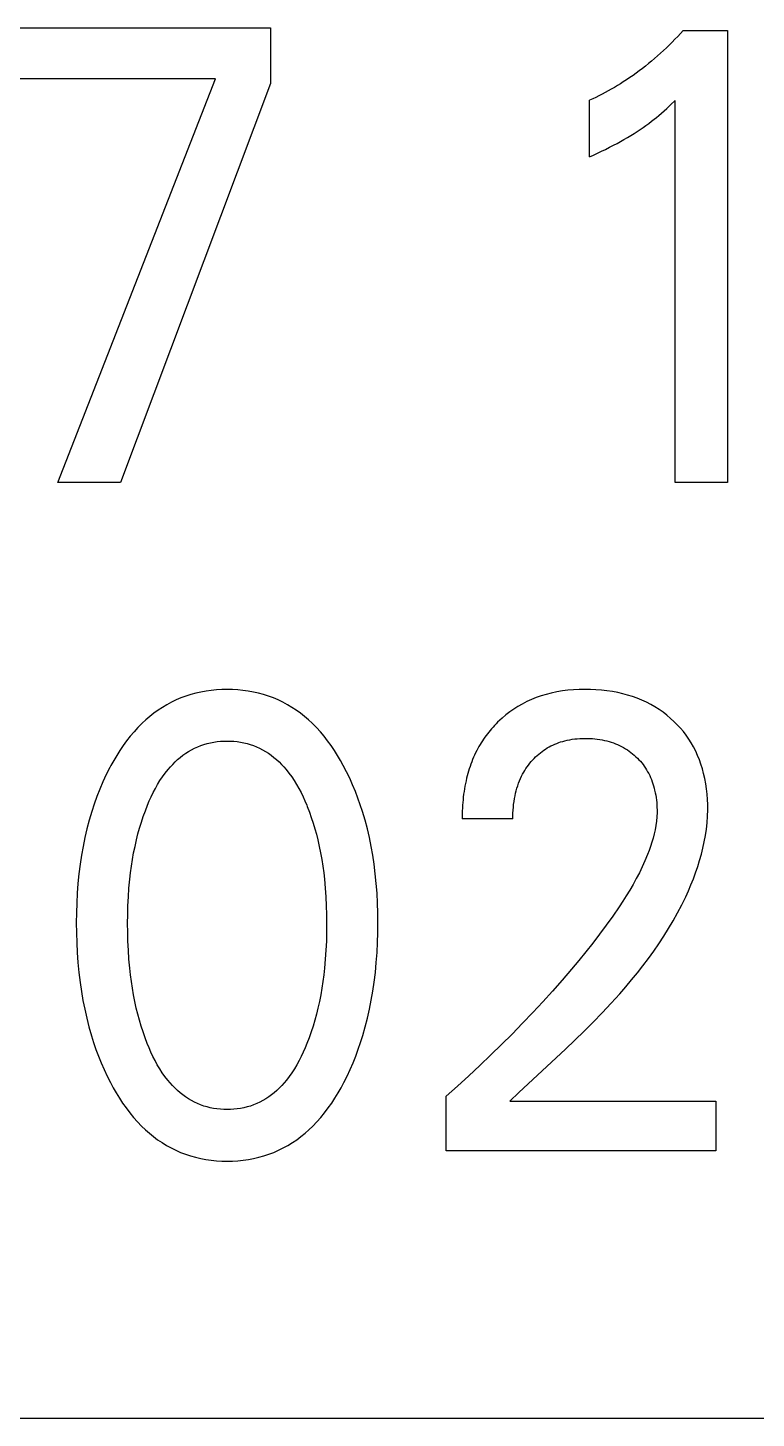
# Model space of a CAD drawing. Extents: x 10 to 879, y 6 to 221.
# Drawn here: x 721.968 to 723.957, y 134.292 to 138.091 of the extents above; entities that cross this region are included whole.
import ezdxf

# ---------------------------------------------------------------- set-up
doc = ezdxf.new("R2010")
doc.units = 0
doc.header["$LTSCALE"] = 5
doc.header["$MEASUREMENT"] = 0
doc.layers.get('0').update_dxf_attribs({"linetype": 'CONTINUOUS'})

msp = doc.modelspace()

# ---------------------------------------------------------------- linework, layer by layer
at = {"color": 7, "linetype": 'Continuous'}
for p, q in [((721.9047, 138.0912), (722.6308, 138.0912)), ((722.6308, 138.0912), (722.6308, 137.9389)), ((723.7574, 138.0842), (723.75, 138.076)), ((723.7574, 138.0842), (723.8785, 138.0842)), ((723.8785, 138.0842), (723.8785, 136.849)), ((723.7196, 138.0443), (723.7117, 138.0366)), ((723.7274, 138.052), (723.7196, 138.0443)), ((723.735, 138.0599), (723.7274, 138.052)), ((723.7426, 138.0679), (723.735, 138.0599)), ((723.75, 138.076), (723.7426, 138.0679)), ((723.6791, 138.007), (723.671, 138.0001)), ((723.6874, 138.0142), (723.6791, 138.007)), ((723.6956, 138.0216), (723.6874, 138.0142)), ((723.7037, 138.029), (723.6956, 138.0216)), ((723.7117, 138.0366), (723.7037, 138.029)), ((723.629, 137.9673), (723.6204, 137.9611)), ((723.6376, 137.9737), (723.629, 137.9673)), ((723.6461, 137.9801), (723.6376, 137.9737)), ((723.6545, 137.9866), (723.6461, 137.9801)), ((723.6628, 137.9933), (723.6545, 137.9866)), ((723.671, 138.0001), (723.6628, 137.9933)), ((722.4801, 137.9521), (721.9047, 137.9521)), ((722.0494, 136.849), (722.4801, 137.9521)), ((722.6308, 137.9389), (722.2212, 136.849)), ((723.5694, 137.9283), (723.5611, 137.9235)), ((723.5776, 137.9332), (723.5694, 137.9283)), ((723.5858, 137.9382), (723.5776, 137.9332)), ((723.5938, 137.9433), (723.5858, 137.9382)), ((723.6028, 137.9491), (723.5938, 137.9433)), ((723.6116, 137.9551), (723.6028, 137.9491)), ((723.6204, 137.9611), (723.6116, 137.9551)), ((723.5102, 137.8971), (723.5015, 137.8931)), ((723.5015, 137.7382), (723.5015, 137.8931)), ((723.5188, 137.9012), (723.5102, 137.8971)), ((723.5274, 137.9055), (723.5188, 137.9012)), ((723.5359, 137.9098), (723.5274, 137.9055)), ((723.5444, 137.9142), (723.5359, 137.9098)), ((723.5528, 137.9188), (723.5444, 137.9142)), ((723.5611, 137.9235), (723.5528, 137.9188)), ((723.724, 137.8814), (723.7354, 137.8922)), ((723.7354, 136.849), (723.7354, 137.8922)), ((723.6844, 137.8465), (723.691, 137.8519)), ((723.691, 137.8519), (723.6982, 137.8581)), ((723.6982, 137.8581), (723.7054, 137.8644)), ((723.7054, 137.8644), (723.7125, 137.8707)), ((723.7125, 137.8707), (723.724, 137.8814)), ((723.6317, 137.808), (723.6398, 137.8133)), ((723.6398, 137.8133), (723.6477, 137.8188)), ((723.6477, 137.8188), (723.6556, 137.8244)), ((723.6556, 137.8244), (723.6634, 137.8301)), ((723.6634, 137.8301), (723.6711, 137.8359)), ((723.6711, 137.8359), (723.6778, 137.8412)), ((723.6778, 137.8412), (723.6844, 137.8465)), ((723.5671, 137.7702), (723.5767, 137.7753)), ((723.5767, 137.7753), (723.5862, 137.7805)), ((723.5862, 137.7805), (723.5957, 137.7859)), ((723.5957, 137.7859), (723.6051, 137.7914)), ((723.6051, 137.7914), (723.6144, 137.797)), ((723.6144, 137.797), (723.6236, 137.8027)), ((723.6236, 137.8027), (723.6317, 137.808)), ((723.5015, 137.7382), (723.5125, 137.7433)), ((723.5125, 137.7433), (723.5235, 137.7484)), ((723.5235, 137.7484), (723.5345, 137.7537)), ((723.5345, 137.7537), (723.5454, 137.7591)), ((723.5454, 137.7591), (723.5563, 137.7646)), ((723.5563, 137.7646), (723.5671, 137.7702)), ((722.2212, 136.849), (722.0494, 136.849)), ((723.8785, 136.849), (723.7354, 136.849)), ((722.3726, 136.2543), (722.3599, 136.2482)), ((722.3855, 136.2599), (722.3726, 136.2543)), ((722.3989, 136.2649), (722.3855, 136.2599)), ((722.4126, 136.2692), (722.3989, 136.2649)), ((722.4264, 136.2729), (722.4126, 136.2692)), ((722.4404, 136.2761), (722.4264, 136.2729)), ((722.4545, 136.2786), (722.4404, 136.2761)), ((722.4688, 136.2805), (722.4545, 136.2786)), ((722.4831, 136.2819), (722.4688, 136.2805)), ((722.4975, 136.2827), (722.4831, 136.2819)), ((722.5119, 136.283), (722.4975, 136.2827)), ((722.5264, 136.2827), (722.5119, 136.283)), ((722.5408, 136.2819), (722.5264, 136.2827)), ((722.5552, 136.2805), (722.5408, 136.2819)), ((722.5695, 136.2786), (722.5552, 136.2805)), ((722.5837, 136.2761), (722.5695, 136.2786)), ((722.5977, 136.273), (722.5837, 136.2761)), ((722.6116, 136.2692), (722.5977, 136.273)), ((722.6253, 136.2649), (722.6116, 136.2692)), ((722.6387, 136.2599), (722.6253, 136.2649)), ((722.6517, 136.2543), (722.6387, 136.2599)), ((722.6644, 136.2482), (722.6517, 136.2543)), ((723.343, 136.2556), (723.3301, 136.2498)), ((723.3562, 136.2609), (723.343, 136.2556)), ((723.3696, 136.2656), (723.3562, 136.2609)), ((723.3832, 136.2697), (723.3696, 136.2656)), ((723.397, 136.2732), (723.3832, 136.2697)), ((723.4121, 136.2764), (723.397, 136.2732)), ((723.4274, 136.2789), (723.4121, 136.2764)), ((723.4427, 136.2808), (723.4274, 136.2789)), ((723.4581, 136.2821), (723.4427, 136.2808)), ((723.4736, 136.2829), (723.4581, 136.2821)), ((723.4891, 136.2832), (723.4736, 136.2829)), ((723.5042, 136.283), (723.4891, 136.2832)), ((723.5192, 136.2823), (723.5042, 136.283)), ((723.5343, 136.2811), (723.5192, 136.2823)), ((723.5493, 136.2794), (723.5343, 136.2811)), ((723.5642, 136.2772), (723.5493, 136.2794)), ((723.579, 136.2744), (723.5642, 136.2772)), ((723.5924, 136.2713), (723.579, 136.2744)), ((723.6057, 136.2677), (723.5924, 136.2713)), ((723.6188, 136.2636), (723.6057, 136.2677)), ((723.6318, 136.2589), (723.6188, 136.2636)), ((723.6445, 136.2537), (723.6318, 136.2589)), ((722.312, 136.2181), (722.3009, 136.2094)), ((722.3235, 136.2264), (722.312, 136.2181)), ((722.3353, 136.2342), (722.3235, 136.2264)), ((722.3474, 136.2415), (722.3353, 136.2342)), ((722.3599, 136.2482), (722.3474, 136.2415)), ((722.6768, 136.2415), (722.6644, 136.2482)), ((722.6889, 136.2342), (722.6768, 136.2415)), ((722.7007, 136.2264), (722.6889, 136.2342)), ((722.7122, 136.2182), (722.7007, 136.2264)), ((722.7233, 136.2094), (722.7122, 136.2182)), ((723.2836, 136.2217), (723.273, 136.2135)), ((723.2946, 136.2294), (723.2836, 136.2217)), ((723.3059, 136.2366), (723.2946, 136.2294)), ((723.3175, 136.2433), (723.3059, 136.2366)), ((723.3301, 136.2498), (723.3175, 136.2433)), ((723.657, 136.248), (723.6445, 136.2537)), ((723.6688, 136.2419), (723.657, 136.248)), ((723.6802, 136.2353), (723.6688, 136.2419)), ((723.6914, 136.2282), (723.6802, 136.2353)), ((723.7023, 136.2206), (723.6914, 136.2282)), ((723.7128, 136.2125), (723.7023, 136.2206)), ((722.2685, 136.1793), (722.2577, 136.1675)), ((722.2798, 136.1906), (722.2685, 136.1793)), ((722.2901, 136.2002), (722.2798, 136.1906)), ((722.3009, 136.2094), (722.2901, 136.2002)), ((722.7341, 136.2002), (722.7233, 136.2094)), ((722.7445, 136.1906), (722.7341, 136.2002)), ((722.7557, 136.1793), (722.7445, 136.1906)), ((722.7665, 136.1675), (722.7557, 136.1793)), ((723.2382, 136.1804), (723.2342, 136.1759)), ((723.2422, 136.1848), (723.2382, 136.1804)), ((723.2464, 136.1891), (723.2422, 136.1848)), ((723.2506, 136.1934), (723.2464, 136.1891)), ((723.2566, 136.1992), (723.2506, 136.1934)), ((723.2628, 136.2048), (723.2566, 136.1992)), ((723.273, 136.2135), (723.2628, 136.2048)), ((723.723, 136.204), (723.7128, 136.2125)), ((723.7323, 136.1955), (723.723, 136.204)), ((723.7412, 136.1866), (723.7323, 136.1955)), ((723.7497, 136.1774), (723.7412, 136.1866)), ((722.2376, 136.1427), (722.2282, 136.1297)), ((722.2474, 136.1553), (722.2376, 136.1427)), ((722.2577, 136.1675), (722.2474, 136.1553)), ((722.4753, 136.1391), (722.4844, 136.1404)), ((722.4844, 136.1404), (722.4935, 136.1414)), ((722.4935, 136.1414), (722.5027, 136.1419)), ((722.5027, 136.1419), (722.5119, 136.1421)), ((722.5119, 136.1421), (722.5212, 136.1419)), ((722.5212, 136.1419), (722.5303, 136.1414)), ((722.5303, 136.1414), (722.5395, 136.1404)), ((722.5395, 136.1404), (722.5486, 136.1391)), ((722.7767, 136.1553), (722.7665, 136.1675)), ((722.7865, 136.1427), (722.7767, 136.1553)), ((722.7959, 136.1297), (722.7865, 136.1427)), ((723.209, 136.1424), (723.2058, 136.1373)), ((723.2123, 136.1474), (723.209, 136.1424)), ((723.2157, 136.1523), (723.2123, 136.1474)), ((723.2192, 136.1571), (723.2157, 136.1523)), ((723.2228, 136.1619), (723.2192, 136.1571)), ((723.2265, 136.1667), (723.2228, 136.1619)), ((723.2303, 136.1713), (723.2265, 136.1667)), ((723.2342, 136.1759), (723.2303, 136.1713)), ((723.4228, 136.1396), (723.4283, 136.1413)), ((723.4283, 136.1413), (723.4338, 136.1428)), ((723.4338, 136.1428), (723.4406, 136.1444)), ((723.4406, 136.1444), (723.4475, 136.1458)), ((723.4475, 136.1458), (723.4543, 136.1469)), ((723.4543, 136.1469), (723.4612, 136.1478)), ((723.4612, 136.1478), (723.4682, 136.1485)), ((723.4682, 136.1485), (723.4751, 136.149)), ((723.4751, 136.149), (723.4821, 136.1493)), ((723.4821, 136.1493), (723.4891, 136.1494)), ((723.4891, 136.1494), (723.4959, 136.1493)), ((723.4959, 136.1493), (723.5026, 136.1491)), ((723.5026, 136.1491), (723.5094, 136.1487)), ((723.5094, 136.1487), (723.5162, 136.1481)), ((723.5162, 136.1481), (723.5229, 136.1473)), ((723.5229, 136.1473), (723.5296, 136.1463)), ((723.5296, 136.1463), (723.5363, 136.1452)), ((723.5363, 136.1452), (723.5429, 136.1438)), ((723.5429, 136.1438), (723.5489, 136.1424)), ((723.5489, 136.1424), (723.5549, 136.1407)), ((723.5549, 136.1407), (723.5608, 136.1389)), ((723.7578, 136.1678), (723.7497, 136.1774)), ((723.7655, 136.1579), (723.7578, 136.1678)), ((723.7727, 136.1476), (723.7655, 136.1579)), ((723.7794, 136.137), (723.7727, 136.1476)), ((722.2107, 136.103), (722.2025, 136.0892)), ((722.2192, 136.1165), (722.2107, 136.103)), ((722.2282, 136.1297), (722.2192, 136.1165)), ((722.384, 136.0974), (722.3914, 136.1031)), ((722.3914, 136.1031), (722.399, 136.1086)), ((722.399, 136.1086), (722.4068, 136.1137)), ((722.4068, 136.1137), (722.4149, 136.1184)), ((722.4149, 136.1184), (722.4232, 136.1226)), ((722.4232, 136.1226), (722.4315, 136.1264)), ((722.4315, 136.1264), (722.44, 136.1297)), ((722.44, 136.1297), (722.4486, 136.1327)), ((722.4486, 136.1327), (722.4574, 136.1352)), ((722.4574, 136.1352), (722.4663, 136.1373)), ((722.4663, 136.1373), (722.4753, 136.1391)), ((722.5486, 136.1391), (722.5576, 136.1373)), ((722.5576, 136.1373), (722.5665, 136.1352)), ((722.5665, 136.1352), (722.5753, 136.1327)), ((722.5753, 136.1327), (722.5839, 136.1297)), ((722.5839, 136.1297), (722.5924, 136.1264)), ((722.5924, 136.1264), (722.6007, 136.1226)), ((722.6007, 136.1226), (722.609, 136.1184)), ((722.609, 136.1184), (722.6171, 136.1137)), ((722.6171, 136.1137), (722.6249, 136.1086)), ((722.6249, 136.1086), (722.6325, 136.1031)), ((722.6325, 136.1031), (722.6399, 136.0974)), ((722.8048, 136.1165), (722.7959, 136.1297)), ((722.8133, 136.1029), (722.8048, 136.1165)), ((722.8214, 136.0892), (722.8133, 136.1029)), ((723.1878, 136.1038), (723.185, 136.0977)), ((723.1906, 136.1099), (723.1878, 136.1038)), ((723.1936, 136.1159), (723.1906, 136.1099)), ((723.1967, 136.1218), (723.1936, 136.1159)), ((723.1996, 136.127), (723.1967, 136.1218)), ((723.2027, 136.1322), (723.1996, 136.127)), ((723.2058, 136.1373), (723.2027, 136.1322)), ((723.3544, 136.0987), (723.3586, 136.1026)), ((723.3586, 136.1026), (723.3629, 136.1064)), ((723.3629, 136.1064), (723.3674, 136.11)), ((723.3674, 136.11), (723.3719, 136.1136)), ((723.3719, 136.1136), (723.3766, 136.1169)), ((723.3766, 136.1169), (723.3814, 136.1201)), ((723.3814, 136.1201), (723.3863, 136.1232)), ((723.3863, 136.1232), (723.3912, 136.126)), ((723.3912, 136.126), (723.3963, 136.1287)), ((723.3963, 136.1287), (723.4015, 136.1312)), ((723.4015, 136.1312), (723.4067, 136.1336)), ((723.4067, 136.1336), (723.412, 136.1358)), ((723.412, 136.1358), (723.4174, 136.1378)), ((723.4174, 136.1378), (723.4228, 136.1396)), ((723.5608, 136.1389), (723.5667, 136.1369)), ((723.5667, 136.1369), (723.5725, 136.1348)), ((723.5725, 136.1348), (723.5782, 136.1324)), ((723.5782, 136.1324), (723.5838, 136.1298)), ((723.5838, 136.1298), (723.5893, 136.1271)), ((723.5893, 136.1271), (723.5946, 136.1242)), ((723.5946, 136.1242), (723.5998, 136.1211)), ((723.5998, 136.1211), (723.6049, 136.1179)), ((723.6049, 136.1179), (723.6098, 136.1145)), ((723.6098, 136.1145), (723.6146, 136.1109)), ((723.6146, 136.1109), (723.6194, 136.1072)), ((723.6194, 136.1072), (723.6239, 136.1033)), ((723.6239, 136.1033), (723.6284, 136.0992)), ((723.7857, 136.1259), (723.7794, 136.137)), ((723.7916, 136.1144), (723.7857, 136.1259)), ((723.7969, 136.1026), (723.7916, 136.1144)), ((723.8017, 136.0907), (723.7969, 136.1026)), ((722.1919, 136.0699), (722.182, 136.0504)), ((722.1947, 136.0752), (722.1919, 136.0699)), ((722.2025, 136.0892), (722.1947, 136.0752)), ((722.3429, 136.0544), (722.3508, 136.0642)), ((722.3508, 136.0642), (722.3569, 136.0713)), ((722.3569, 136.0713), (722.3633, 136.0782)), ((722.3633, 136.0782), (722.3699, 136.0849)), ((722.3699, 136.0849), (722.3768, 136.0913)), ((722.3768, 136.0913), (722.384, 136.0974)), ((722.6399, 136.0974), (722.647, 136.0913)), ((722.647, 136.0913), (722.6539, 136.0849)), ((722.6539, 136.0849), (722.6606, 136.0782)), ((722.6606, 136.0782), (722.667, 136.0713)), ((722.667, 136.0713), (722.6731, 136.0642)), ((722.6731, 136.0642), (722.6809, 136.0544)), ((722.8292, 136.0752), (722.8214, 136.0892)), ((722.8382, 136.0578), (722.8292, 136.0752)), ((723.1732, 136.0662), (723.1713, 136.0598)), ((723.1754, 136.0726), (723.1732, 136.0662)), ((723.1776, 136.079), (723.1754, 136.0726)), ((723.1799, 136.0852), (723.1776, 136.079)), ((723.1824, 136.0915), (723.1799, 136.0852)), ((723.185, 136.0977), (723.1824, 136.0915)), ((723.3249, 136.0619), (723.3281, 136.0669)), ((723.3281, 136.0669), (723.3315, 136.0718)), ((723.3315, 136.0718), (723.335, 136.0766)), ((723.335, 136.0766), (723.3386, 136.0813)), ((723.3386, 136.0813), (723.3424, 136.0859)), ((723.3424, 136.0859), (723.3464, 136.0904)), ((723.3464, 136.0904), (723.3503, 136.0946)), ((723.3503, 136.0946), (723.3544, 136.0987)), ((723.6284, 136.0992), (723.6325, 136.0952)), ((723.6325, 136.0952), (723.6365, 136.091)), ((723.6365, 136.091), (723.6404, 136.0867)), ((723.6404, 136.0867), (723.6441, 136.0822)), ((723.6441, 136.0822), (723.6477, 136.0777)), ((723.6477, 136.0777), (723.6511, 136.073)), ((723.6511, 136.073), (723.6544, 136.0683)), ((723.6544, 136.0683), (723.6574, 136.0634)), ((723.806, 136.0785), (723.8017, 136.0907)), ((723.8098, 136.0662), (723.806, 136.0785)), ((723.8132, 136.0537), (723.8098, 136.0662)), ((722.1728, 136.0307), (722.1642, 136.0107)), ((722.182, 136.0504), (722.1728, 136.0307)), ((722.3221, 136.0232), (722.3286, 136.0339)), ((722.3286, 136.0339), (722.3356, 136.0443)), ((722.3356, 136.0443), (722.3429, 136.0544)), ((722.6809, 136.0544), (722.6883, 136.0443)), ((722.6883, 136.0443), (722.6952, 136.0339)), ((722.6952, 136.0339), (722.7018, 136.0232)), ((722.8467, 136.0402), (722.8382, 136.0578)), ((722.8547, 136.0224), (722.8467, 136.0402)), ((723.1629, 136.0264), (723.1614, 136.019)), ((723.1644, 136.0338), (723.1629, 136.0264)), ((723.166, 136.0403), (723.1644, 136.0338)), ((723.1676, 136.0468), (723.166, 136.0403)), ((723.1694, 136.0533), (723.1676, 136.0468)), ((723.1713, 136.0598), (723.1694, 136.0533)), ((723.3056, 136.02), (723.3079, 136.0267)), ((723.3079, 136.0267), (723.3105, 136.0333)), ((723.3105, 136.0333), (723.3133, 136.0399)), ((723.3133, 136.0399), (723.3163, 136.0463)), ((723.3163, 136.0463), (723.319, 136.0516)), ((723.319, 136.0516), (723.3219, 136.0568)), ((723.3219, 136.0568), (723.3249, 136.0619)), ((723.6574, 136.0634), (723.6603, 136.0584)), ((723.6603, 136.0584), (723.6632, 136.0531)), ((723.6632, 136.0531), (723.6659, 136.0477)), ((723.6659, 136.0477), (723.6683, 136.0421)), ((723.6683, 136.0421), (723.6706, 136.0366)), ((723.6706, 136.0366), (723.6727, 136.0309)), ((723.6727, 136.0309), (723.6747, 136.0251)), ((723.8164, 136.0397), (723.8132, 136.0537)), ((723.8191, 136.0255), (723.8164, 136.0397)), ((722.1563, 135.9904), (722.1489, 135.9699)), ((722.1642, 136.0107), (722.1563, 135.9904)), ((722.2995, 135.9785), (722.3047, 135.9899)), ((722.3047, 135.9899), (722.3102, 136.0012)), ((722.3102, 136.0012), (722.316, 136.0123)), ((722.316, 136.0123), (722.3221, 136.0232)), ((722.7018, 136.0232), (722.7079, 136.0123)), ((722.7079, 136.0123), (722.7137, 136.0012)), ((722.7137, 136.0012), (722.7192, 135.9899)), ((722.7192, 135.9899), (722.7244, 135.9785)), ((722.8622, 136.0044), (722.8547, 136.0224)), ((722.8692, 135.9862), (722.8622, 136.0044)), ((723.1569, 135.9891), (723.1561, 135.9816)), ((723.1578, 135.9966), (723.1569, 135.9891)), ((723.1589, 136.0041), (723.1578, 135.9966)), ((723.1601, 136.0115), (723.1589, 136.0041)), ((723.1614, 136.019), (723.1601, 136.0115)), ((723.2967, 135.9847), (723.2982, 135.9926)), ((723.2982, 135.9926), (723.2998, 135.9995)), ((723.2998, 135.9995), (723.3015, 136.0064)), ((723.3015, 136.0064), (723.3034, 136.0133)), ((723.3034, 136.0133), (723.3056, 136.02)), ((723.6747, 136.0251), (723.6764, 136.0194)), ((723.6764, 136.0194), (723.6781, 136.0135)), ((723.6781, 136.0135), (723.6795, 136.0076)), ((723.6795, 136.0076), (723.681, 136.001)), ((723.681, 136.001), (723.6823, 135.9943)), ((723.6823, 135.9943), (723.6834, 135.9876)), ((723.8212, 136.0113), (723.8191, 136.0255)), ((723.8228, 135.997), (723.8212, 136.0113)), ((723.8238, 135.9827), (723.8228, 135.997)), ((722.1489, 135.9699), (722.1421, 135.9492)), ((722.2829, 135.9358), (722.2886, 135.9514)), ((722.2886, 135.9514), (722.2947, 135.9669)), ((722.2947, 135.9669), (722.2995, 135.9785)), ((722.7244, 135.9785), (722.7292, 135.9669)), ((722.7292, 135.9669), (722.7309, 135.9628)), ((722.7309, 135.9628), (722.7366, 135.9479)), ((722.8757, 135.9678), (722.8692, 135.9862)), ((722.8817, 135.9492), (722.8757, 135.9678)), ((723.154, 135.9516), (723.1538, 135.9442)), ((723.1544, 135.9591), (723.154, 135.9516)), ((723.1548, 135.9666), (723.1544, 135.9591)), ((723.1554, 135.9741), (723.1548, 135.9666)), ((723.1561, 135.9816), (723.1554, 135.9741)), ((723.2925, 135.9451), (723.293, 135.953)), ((723.293, 135.953), (723.2936, 135.961)), ((723.2936, 135.961), (723.2944, 135.9689)), ((723.2944, 135.9689), (723.2955, 135.9768)), ((723.2955, 135.9768), (723.2967, 135.9847)), ((723.6834, 135.9876), (723.6843, 135.9808)), ((723.6843, 135.9808), (723.685, 135.974)), ((723.685, 135.974), (723.6855, 135.9673)), ((723.6855, 135.9673), (723.6858, 135.9605)), ((723.6858, 135.9605), (723.686, 135.9537)), ((723.686, 135.9537), (723.6859, 135.9469)), ((723.8244, 135.9683), (723.8238, 135.9827)), ((723.8239, 135.9365), (723.8245, 135.9539)), ((723.8245, 135.9539), (723.8244, 135.9683)), ((722.1352, 135.9258), (722.129, 135.9021)), ((722.1421, 135.9492), (722.1352, 135.9258)), ((722.2729, 135.9041), (722.2777, 135.92)), ((722.2777, 135.92), (722.2829, 135.9358)), ((722.7366, 135.9479), (722.7419, 135.933)), ((722.7419, 135.933), (722.7469, 135.9179)), ((722.7469, 135.9179), (722.7514, 135.9026)), ((722.8887, 135.9258), (722.8817, 135.9492)), ((722.8949, 135.9021), (722.8887, 135.9258)), ((723.1538, 135.9442), (723.1537, 135.9367)), ((723.1537, 135.9367), (723.1537, 135.9293)), ((723.2922, 135.9293), (723.1537, 135.9293)), ((723.2922, 135.9293), (723.2923, 135.9372)), ((723.2923, 135.9372), (723.2925, 135.9451)), ((723.6843, 135.9233), (723.6827, 135.9116)), ((723.6854, 135.9351), (723.6843, 135.9233)), ((723.6859, 135.9469), (723.6854, 135.9351)), ((723.8207, 135.9016), (723.8226, 135.919)), ((723.8226, 135.919), (723.8239, 135.9365)), ((722.1234, 135.8783), (722.1185, 135.8543)), ((722.129, 135.9021), (722.1234, 135.8783)), ((722.2644, 135.8719), (722.2684, 135.8881)), ((722.2684, 135.8881), (722.2729, 135.9041)), ((722.7514, 135.9026), (722.7557, 135.8873)), ((722.7557, 135.8873), (722.7595, 135.8719)), ((722.9005, 135.8783), (722.8949, 135.9021)), ((722.9054, 135.8543), (722.9005, 135.8783)), ((723.6752, 135.8768), (723.6719, 135.8654)), ((723.6781, 135.8883), (723.6752, 135.8768)), ((723.6806, 135.8999), (723.6781, 135.8883)), ((723.6827, 135.9116), (723.6806, 135.8999)), ((723.8151, 135.867), (723.8182, 135.8843)), ((723.8182, 135.8843), (723.8207, 135.9016)), ((722.1185, 135.8543), (722.1143, 135.8302)), ((722.2536, 135.8184), (722.2567, 135.8363)), ((722.2567, 135.8363), (722.2604, 135.8542)), ((722.2604, 135.8542), (722.2644, 135.8719)), ((722.7595, 135.8719), (722.7635, 135.8542)), ((722.7635, 135.8542), (722.7671, 135.8363)), ((722.7671, 135.8363), (722.7703, 135.8184)), ((722.9096, 135.8302), (722.9054, 135.8543)), ((723.6642, 135.8428), (723.66, 135.8317)), ((723.6682, 135.854), (723.6642, 135.8428)), ((723.6719, 135.8654), (723.6682, 135.854)), ((723.8071, 135.8327), (723.8113, 135.8498)), ((723.8113, 135.8498), (723.8151, 135.867)), ((722.1106, 135.806), (722.1073, 135.7794)), ((722.1143, 135.8302), (722.1106, 135.806)), ((722.2483, 135.7823), (722.2507, 135.8004)), ((722.2507, 135.8004), (722.2536, 135.8184)), ((722.7703, 135.8184), (722.7732, 135.8004)), ((722.7732, 135.8004), (722.7756, 135.7823)), ((722.9133, 135.806), (722.9096, 135.8302)), ((722.9166, 135.7794), (722.9133, 135.806)), ((723.6456, 135.7984), (723.6377, 135.7822)), ((723.6531, 135.8149), (723.6456, 135.7984)), ((723.66, 135.8317), (723.6531, 135.8149)), ((723.7913, 135.7822), (723.797, 135.7989)), ((723.797, 135.7989), (723.8023, 135.8157)), ((723.8023, 135.8157), (723.8071, 135.8327)), ((722.1073, 135.7794), (722.1046, 135.7527)), ((722.2439, 135.7402), (722.2462, 135.7642)), ((722.2462, 135.7642), (722.2483, 135.7823)), ((722.7756, 135.7823), (722.7777, 135.7642)), ((722.7777, 135.7642), (722.7799, 135.7402)), ((722.9193, 135.7527), (722.9166, 135.7794)), ((723.6293, 135.7661), (723.6205, 135.7504)), ((723.6377, 135.7822), (723.6293, 135.7661)), ((723.7786, 135.7492), (723.7852, 135.7656)), ((723.7852, 135.7656), (723.7913, 135.7822)), ((722.1026, 135.726), (722.1012, 135.6992)), ((722.1046, 135.7527), (722.1026, 135.726)), ((722.2422, 135.7162), (722.2439, 135.7402)), ((722.7799, 135.7402), (722.7816, 135.7162)), ((722.9213, 135.726), (722.9193, 135.7527)), ((722.9227, 135.6992), (722.9213, 135.726)), ((723.6114, 135.7348), (723.6019, 135.7194)), ((723.6205, 135.7504), (723.6114, 135.7348)), ((723.7644, 135.7168), (723.7717, 135.7329)), ((723.7717, 135.7329), (723.7786, 135.7492)), ((722.1012, 135.6992), (722.1004, 135.6724)), ((722.2404, 135.668), (722.2411, 135.6921)), ((722.2411, 135.6921), (722.2422, 135.7162)), ((722.7816, 135.7162), (722.7828, 135.6921)), ((722.7828, 135.6921), (722.7835, 135.668)), ((722.9235, 135.6724), (722.9227, 135.6992)), ((723.5823, 135.689), (723.565, 135.6638)), ((723.5922, 135.7041), (723.5823, 135.689)), ((723.6019, 135.7194), (723.5922, 135.7041)), ((723.7422, 135.6724), (723.7536, 135.6945)), ((723.7536, 135.6945), (723.7644, 135.7168)), ((722.1004, 135.6724), (722.1001, 135.6456)), ((722.2401, 135.6438), (722.2404, 135.668)), ((722.7835, 135.668), (722.7837, 135.6438)), ((722.9238, 135.6456), (722.9235, 135.6724)), ((723.565, 135.6638), (723.5473, 135.6389)), ((723.7176, 135.6295), (723.7302, 135.6508)), ((723.7302, 135.6508), (723.7422, 135.6724)), ((722.1001, 135.6456), (722.1003, 135.6183)), ((722.1003, 135.6183), (722.1011, 135.5911)), ((722.2404, 135.6194), (722.2401, 135.6438)), ((722.241, 135.5949), (722.2404, 135.6194)), ((722.7835, 135.6194), (722.7829, 135.5949)), ((722.7837, 135.6438), (722.7835, 135.6194)), ((722.9228, 135.5912), (722.9236, 135.6184)), ((722.9236, 135.6184), (722.9238, 135.6456)), ((723.5291, 135.6144), (723.5106, 135.5901)), ((723.5473, 135.6389), (723.5291, 135.6144)), ((723.691, 135.5879), (723.7046, 135.6086)), ((723.7046, 135.6086), (723.7176, 135.6295)), ((722.1011, 135.5911), (722.1025, 135.5638)), ((722.2422, 135.5704), (722.241, 135.5949)), ((722.2439, 135.546), (722.2422, 135.5704)), ((722.7817, 135.5704), (722.78, 135.546)), ((722.7829, 135.5949), (722.7817, 135.5704)), ((722.9214, 135.564), (722.9228, 135.5912)), ((723.5106, 135.5901), (723.4916, 135.5662)), ((723.6769, 135.5676), (723.691, 135.5879)), ((722.1025, 135.5638), (722.1045, 135.5366)), ((722.1045, 135.5366), (722.1071, 135.5095)), ((722.2461, 135.5217), (722.2439, 135.546)), ((722.78, 135.546), (722.7778, 135.5217)), ((722.9168, 135.5098), (722.9194, 135.5369)), ((722.9194, 135.5369), (722.9214, 135.564)), ((723.4723, 135.5425), (723.4527, 135.519)), ((723.4916, 135.5662), (723.4723, 135.5425)), ((723.6475, 135.5278), (723.6624, 135.5476)), ((723.6624, 135.5476), (723.6769, 135.5676)), ((722.1071, 135.5095), (722.1104, 135.4824)), ((722.2482, 135.5033), (722.2461, 135.5217)), ((722.2506, 135.4849), (722.2482, 135.5033)), ((722.7757, 135.5033), (722.7733, 135.4849)), ((722.7778, 135.5217), (722.7757, 135.5033)), ((722.9135, 135.4828), (722.9168, 135.5098)), ((723.4527, 135.519), (723.4268, 135.4888)), ((723.6166, 135.4892), (723.6322, 135.5084)), ((723.6322, 135.5084), (723.6475, 135.5278)), ((722.1104, 135.4824), (722.114, 135.4579)), ((722.114, 135.4579), (722.1182, 135.4334)), ((722.2534, 135.4666), (722.2506, 135.4849)), ((722.2565, 135.4484), (722.2534, 135.4666)), ((722.7705, 135.4666), (722.7674, 135.4484)), ((722.7733, 135.4849), (722.7705, 135.4666)), ((722.9057, 135.4338), (722.9099, 135.4582)), ((722.9099, 135.4582), (722.9135, 135.4828)), ((723.4005, 135.4589), (723.3737, 135.4294)), ((723.4268, 135.4888), (723.4005, 135.4589)), ((723.5842, 135.4515), (723.6005, 135.4702)), ((723.6005, 135.4702), (723.6166, 135.4892)), ((722.1182, 135.4334), (722.123, 135.409)), ((722.2601, 135.4303), (722.2565, 135.4484)), ((722.264, 135.4122), (722.2601, 135.4303)), ((722.7638, 135.4303), (722.7599, 135.4122)), ((722.7674, 135.4484), (722.7638, 135.4303)), ((722.9008, 135.4094), (722.9057, 135.4338)), ((723.3737, 135.4294), (723.3467, 135.4002)), ((723.5364, 135.3997), (723.5606, 135.4254)), ((723.5606, 135.4254), (723.5842, 135.4515)), ((722.123, 135.409), (722.1285, 135.3848)), ((722.1285, 135.3848), (722.1346, 135.3607)), ((722.268, 135.3958), (722.264, 135.4122)), ((722.2724, 135.3795), (722.268, 135.3958)), ((722.7559, 135.3958), (722.7515, 135.3795)), ((722.7599, 135.4122), (722.7559, 135.3958)), ((722.8892, 135.3611), (722.8954, 135.3852)), ((722.8954, 135.3852), (722.9008, 135.4094)), ((723.3467, 135.4002), (723.3186, 135.3707)), ((723.5118, 135.3743), (723.5364, 135.3997)), ((722.1346, 135.3607), (722.1415, 135.3369)), ((722.2771, 135.3633), (722.2724, 135.3795)), ((722.2823, 135.3472), (722.2771, 135.3633)), ((722.2879, 135.3313), (722.2823, 135.3472)), ((722.7416, 135.3472), (722.736, 135.3313)), ((722.7467, 135.3633), (722.7416, 135.3472)), ((722.7515, 135.3795), (722.7467, 135.3633)), ((722.8824, 135.3373), (722.8892, 135.3611)), ((723.3186, 135.3707), (723.2902, 135.3415)), ((723.4617, 135.3247), (723.4869, 135.3494)), ((723.4869, 135.3494), (723.5118, 135.3743)), ((722.1415, 135.3369), (722.1474, 135.3181)), ((722.1474, 135.3181), (722.1538, 135.2994)), ((722.2939, 135.3155), (722.2879, 135.3313)), ((722.2988, 135.3036), (722.2939, 135.3155)), ((722.73, 135.3155), (722.7251, 135.3036)), ((722.736, 135.3313), (722.73, 135.3155)), ((722.8701, 135.2997), (722.8765, 135.3184)), ((722.8765, 135.3184), (722.8824, 135.3373)), ((723.2614, 135.3127), (723.2323, 135.2843)), ((723.2902, 135.3415), (723.2614, 135.3127)), ((723.4363, 135.3003), (723.4617, 135.3247)), ((722.1538, 135.2994), (722.1607, 135.2809)), ((722.1607, 135.2809), (722.1681, 135.2626)), ((722.3039, 135.2918), (722.2988, 135.3036)), ((722.3094, 135.2802), (722.3039, 135.2918)), ((722.3152, 135.2688), (722.3094, 135.2802)), ((722.3213, 135.2576), (722.3152, 135.2688)), ((722.7087, 135.2688), (722.7026, 135.2576)), ((722.7145, 135.2802), (722.7087, 135.2688)), ((722.72, 135.2918), (722.7145, 135.2802)), ((722.7251, 135.3036), (722.72, 135.2918)), ((722.8558, 135.2628), (722.8632, 135.2811)), ((722.8632, 135.2811), (722.8701, 135.2997)), ((723.2323, 135.2843), (723.2022, 135.2555)), ((723.3852, 135.2523), (723.4108, 135.2762)), ((723.4108, 135.2762), (723.4363, 135.3003)), ((722.1681, 135.2626), (722.1759, 135.2445)), ((722.1759, 135.2445), (722.1843, 135.2266)), ((722.3279, 135.2466), (722.3213, 135.2576)), ((722.3348, 135.2358), (722.3279, 135.2466)), ((722.3422, 135.2254), (722.3348, 135.2358)), ((722.6891, 135.2358), (722.6817, 135.2254)), ((722.696, 135.2466), (722.6891, 135.2358)), ((722.7026, 135.2576), (722.696, 135.2466)), ((722.8396, 135.2267), (722.8479, 135.2446)), ((722.8479, 135.2446), (722.8558, 135.2628)), ((723.2022, 135.2555), (723.1717, 135.2271)), ((723.3089, 135.1815), (723.3852, 135.2523)), ((722.1843, 135.2266), (722.1932, 135.2089)), ((722.1932, 135.2089), (722.201, 135.1945)), ((722.201, 135.1945), (722.2091, 135.1803)), ((722.3501, 135.2152), (722.3422, 135.2254)), ((722.3562, 135.2079), (722.3501, 135.2152)), ((722.3626, 135.2008), (722.3562, 135.2079)), ((722.3693, 135.194), (722.3626, 135.2008)), ((722.3762, 135.1874), (722.3693, 135.194)), ((722.6546, 135.194), (722.6477, 135.1874)), ((722.6613, 135.2008), (722.6546, 135.194)), ((722.6677, 135.2079), (722.6613, 135.2008)), ((722.6738, 135.2152), (722.6677, 135.2079)), ((722.6817, 135.2254), (722.6738, 135.2152)), ((722.8149, 135.1803), (722.823, 135.1945)), ((722.823, 135.1945), (722.8307, 135.2089)), ((722.8307, 135.2089), (722.8396, 135.2267)), ((723.1409, 135.199), (723.1098, 135.1713)), ((723.1717, 135.2271), (723.1409, 135.199)), ((722.2091, 135.1803), (722.2176, 135.1663)), ((722.2176, 135.1663), (722.2266, 135.1526)), ((722.2266, 135.1526), (722.236, 135.1393)), ((722.3833, 135.1811), (722.3762, 135.1874)), ((722.3907, 135.1752), (722.3833, 135.1811)), ((722.3984, 135.1696), (722.3907, 135.1752)), ((722.4063, 135.1643), (722.3984, 135.1696)), ((722.4144, 135.1595), (722.4063, 135.1643)), ((722.4228, 135.155), (722.4144, 135.1595)), ((722.4311, 135.1512), (722.4228, 135.155)), ((722.6011, 135.155), (722.5928, 135.1512)), ((722.6095, 135.1595), (722.6011, 135.155)), ((722.6176, 135.1643), (722.6095, 135.1595)), ((722.6255, 135.1696), (722.6176, 135.1643)), ((722.6331, 135.1752), (722.6255, 135.1696)), ((722.6406, 135.1811), (722.6331, 135.1752)), ((722.6477, 135.1874), (722.6406, 135.1811)), ((722.7881, 135.1393), (722.7975, 135.1527)), ((722.7975, 135.1527), (722.8064, 135.1663)), ((722.8064, 135.1663), (722.8149, 135.1803)), ((723.1098, 135.0225), (723.1098, 135.1713)), ((723.2839, 135.1581), (723.3089, 135.1815)), ((723.2839, 135.1581), (723.8464, 135.1581)), ((723.8464, 135.1581), (723.8464, 135.0225)), ((722.236, 135.1393), (722.2459, 135.1262)), ((722.2459, 135.1262), (722.2562, 135.1136)), ((722.4396, 135.1477), (722.4311, 135.1512)), ((722.4483, 135.1447), (722.4396, 135.1477)), ((722.4571, 135.1421), (722.4483, 135.1447)), ((722.466, 135.1399), (722.4571, 135.1421)), ((722.4751, 135.1381), (722.466, 135.1399)), ((722.4842, 135.1368), (722.4751, 135.1381)), ((722.4934, 135.1358), (722.4842, 135.1368)), ((722.5027, 135.1352), (722.4934, 135.1358)), ((722.5119, 135.135), (722.5027, 135.1352)), ((722.5212, 135.1352), (722.5119, 135.135)), ((722.5305, 135.1358), (722.5212, 135.1352)), ((722.5397, 135.1368), (722.5305, 135.1358)), ((722.5488, 135.1381), (722.5397, 135.1368)), ((722.5579, 135.1399), (722.5488, 135.1381)), ((722.5668, 135.1421), (722.5579, 135.1399)), ((722.5756, 135.1447), (722.5668, 135.1421)), ((722.5843, 135.1477), (722.5756, 135.1447)), ((722.5928, 135.1512), (722.5843, 135.1477)), ((722.768, 135.1136), (722.7783, 135.1262)), ((722.7783, 135.1262), (722.7881, 135.1393)), ((722.2562, 135.1136), (722.267, 135.1014)), ((722.267, 135.1014), (722.2784, 135.0896)), ((722.2784, 135.0896), (722.2888, 135.0797)), ((722.2888, 135.0797), (722.2996, 135.0702)), ((722.7247, 135.0702), (722.7354, 135.0797)), ((722.7354, 135.0797), (722.7458, 135.0896)), ((722.7458, 135.0896), (722.7571, 135.1014)), ((722.7571, 135.1014), (722.768, 135.1136)), ((722.2996, 135.0702), (722.3107, 135.0612)), ((722.3107, 135.0612), (722.3222, 135.0527)), ((722.3222, 135.0527), (722.3341, 135.0446)), ((722.3341, 135.0446), (722.3463, 135.0371)), ((722.6779, 135.0371), (722.6901, 135.0446)), ((722.6901, 135.0446), (722.702, 135.0526)), ((722.702, 135.0526), (722.7135, 135.0612)), ((722.7135, 135.0612), (722.7247, 135.0702)), ((722.3463, 135.0371), (722.3588, 135.0301)), ((722.3588, 135.0301), (722.3716, 135.0237)), ((722.3716, 135.0237), (722.3847, 135.018)), ((722.3847, 135.018), (722.3981, 135.0128)), ((722.3981, 135.0128), (722.4119, 135.0084)), ((722.4119, 135.0084), (722.4258, 135.0045)), ((722.4258, 135.0045), (722.4399, 135.0013)), ((722.4399, 135.0013), (722.4541, 134.9987)), ((722.5699, 134.9986), (722.5842, 135.0013)), ((722.5842, 135.0013), (722.5983, 135.0045)), ((722.5983, 135.0045), (722.6123, 135.0083)), ((722.6123, 135.0083), (722.626, 135.0128)), ((722.626, 135.0128), (722.6396, 135.018)), ((722.6396, 135.018), (722.6526, 135.0237)), ((722.6526, 135.0237), (722.6654, 135.0301)), ((722.6654, 135.0301), (722.6779, 135.0371)), ((723.8464, 135.0225), (723.1098, 135.0225)), ((722.4541, 134.9987), (722.4685, 134.9967)), ((722.4685, 134.9967), (722.4829, 134.9953)), ((722.4829, 134.9953), (722.4974, 134.9944)), ((722.4974, 134.9944), (722.5119, 134.9941)), ((722.5119, 134.9941), (722.5265, 134.9944)), ((722.5265, 134.9944), (722.5411, 134.9952)), ((722.5411, 134.9952), (722.5555, 134.9966)), ((722.5555, 134.9966), (722.5699, 134.9986)), ((718.8191, 134.2916), (729.0488, 134.2916))]:
    msp.add_line(p, q, dxfattribs=at)

doc.saveas('drawing.dxf')
